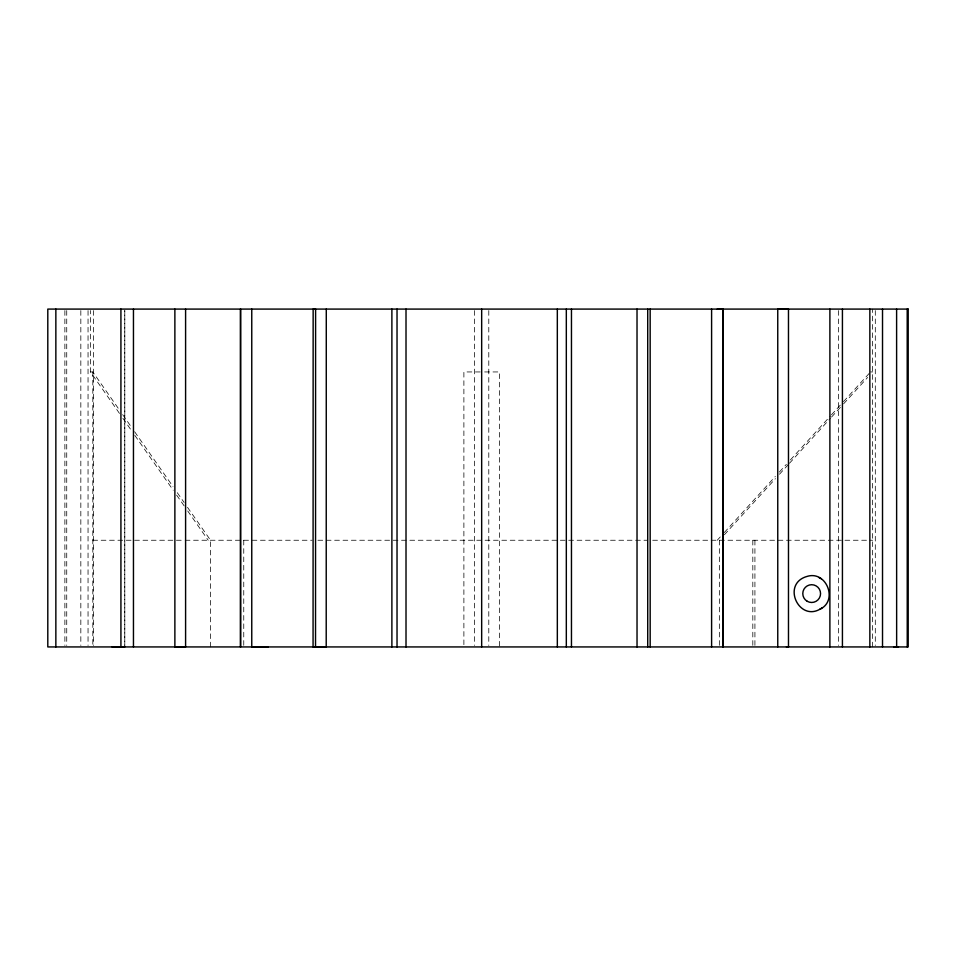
<?xml version="1.0" encoding="UTF-8"?>
<svg xmlns="http://www.w3.org/2000/svg" width="956" height="956" viewBox="0 0 956 956"><rect width="100%" height="100%" fill="white"/><g stroke="black" fill="none" stroke-linecap="round" stroke-linejoin="round"><path stroke-width="0.72" stroke-dasharray="4.78 3.58" d="M119.476 413.41L90.473 371.944L90.473 310.545M872.637 646.937L872.637 309.087M717.251 540.248L720.262 536.949M724.266 532.552L775.352 476.447M779.367 472.049L786.382 464.353M790.385 459.944L830.453 415.944M831.457 414.844L842.475 402.751M843.479 401.651L869.53 373.043M724.373 534.751L775.459 478.645M779.463 474.248L788.485 464.353M789.489 463.242L830.561 418.142M831.565 417.043L842.583 404.95M843.586 403.85L867.63 377.441M90.473 371.944L92.816 371.944L119.261 409.754M480.187 371.944L463.887 371.944L463.887 646.937M484.632 371.944L499.45 371.944L499.45 646.937M870.534 371.944L872.637 371.944M92.816 540.248L183.707 540.248M185.201 540.248L312.146 540.248M317.918 540.248L646.925 540.248M652.697 540.248L872.637 540.248M122.667 414.629L131.199 426.83M134.617 431.706L173 486.592M177.266 492.687L184.09 502.438M187.496 507.325L210.535 540.248L210.535 646.937M122.894 418.286L131.426 430.487M134.832 435.362L173.215 490.249M176.633 495.124L184.305 506.094M187.723 510.982L208.193 540.248M875.302 310.58L875.302 645.455M838.567 310.58L838.567 645.455M754.917 540.248L754.917 646.937M752.814 540.248L752.814 646.937M719.354 540.248L719.354 645.455M488.791 310.58L488.791 645.455M474.558 310.58L474.558 645.455M243.756 540.248L243.756 645.455M93.497 310.58L93.497 645.455M92.816 371.944L92.816 645.455M88.048 310.58L88.048 645.455M80.83 310.58L80.83 645.455M66.729 310.58L66.729 645.455M64.877 310.58L64.877 645.455M124.782 310.58L124.782 645.443L124.782 310.58"/><path stroke-width="1.43" d="M240.446 646.925L240.446 309.087M315.528 646.925L315.6 309.063L313.15 309.063L313.066 646.937L326.211 646.937L326.283 309.063M391.888 646.937L391.888 309.087M481.669 646.937L481.669 309.087M821.933 607.944C799.551 623.898 780.574 583.829 807.067 576.42C826.546 570.206 838.555 601.037 819.698 609.342M898.509 646.937L893.896 646.937M717.251 309.087L722.903 309.087L722.927 646.937M787.816 309.087L777.754 309.087L777.766 646.937M112.091 646.937L124.782 646.925M268.289 646.937L251.763 646.925L251.763 309.087M786.406 646.937L787.828 646.937M175.546 646.925L185.595 646.925L185.595 309.087M818.933 577.52L821.204 578.727M907.208 309.087L907.244 646.937M896.609 309.087L896.644 646.937M882.519 309.087L882.519 646.937M869.852 309.087L869.852 646.937M842.427 309.087L842.427 646.937M829.892 309.087L829.892 646.937M788.473 309.087L788.485 646.937M722.724 309.087L722.748 646.937M711.599 309.087L711.611 646.937M650.164 309.087L650.176 646.937M647.714 309.087L647.726 646.937M637.019 309.087L637.031 646.937M571.461 309.075L571.461 646.937M566.322 309.075L566.322 646.937M557.324 309.075L557.336 646.937M406.013 309.087L406.013 646.937M397.027 309.087L397.027 646.937M240.625 309.087L240.625 646.925M174.876 309.087L174.876 646.925M133.458 309.087L133.458 646.925M120.922 309.087L120.922 646.925M55.854 309.087L55.854 646.937M908.2 309.087L908.2 646.937L47.8 646.937L47.8 309.087L908.2 309.087M807.223 601.288A8.891 8.891 0 0 0 820.559 593.592A8.891 8.891 0 0 0 807.223 585.897A8.891 8.891 0 0 0 807.223 601.288"/></g></svg>
